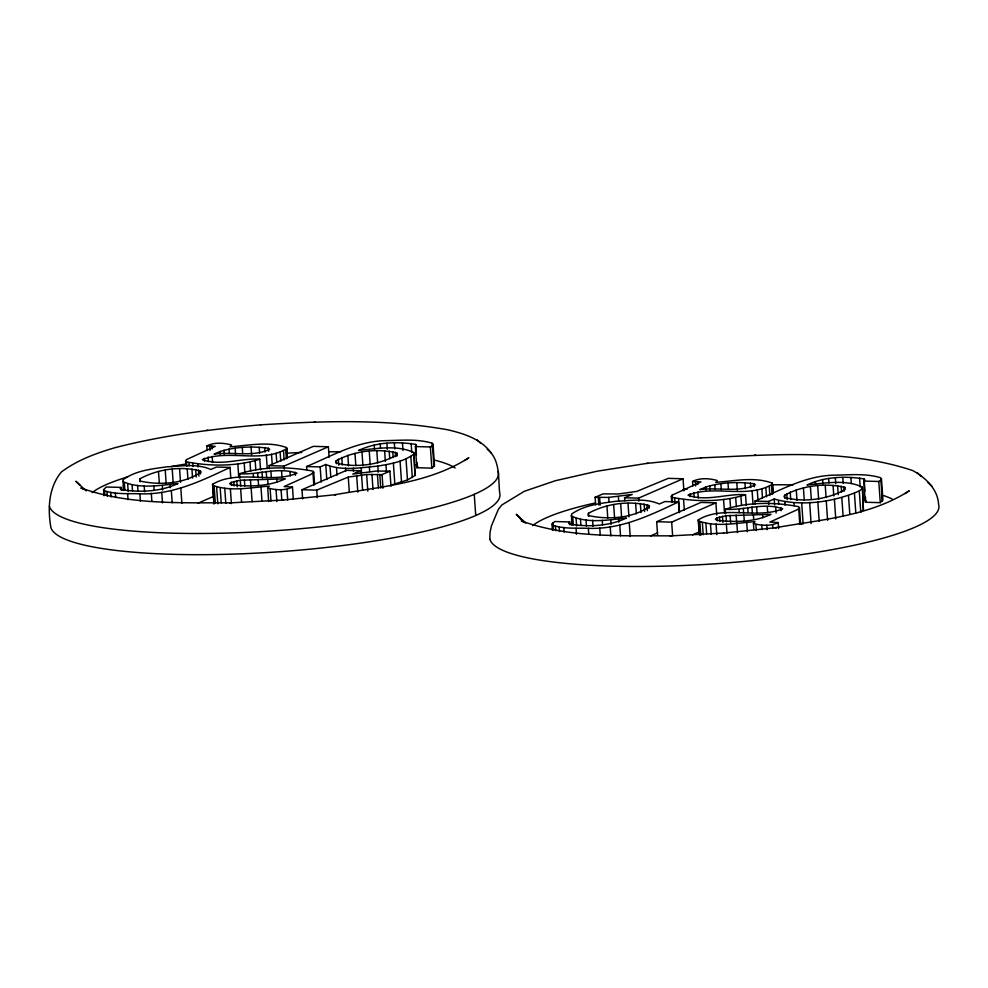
<?xml version="1.0" encoding="UTF-8"?>
<svg xmlns="http://www.w3.org/2000/svg" width="988" height="988" viewBox="0 0 988 988"><rect width="100%" height="100%" fill="white"/><g stroke="black" fill="none" stroke-linecap="round" stroke-linejoin="round"><path stroke-width="1.48" d="M487.195 449.268C500.447 459.383 498.162 478.056 499.632 492.642A225.239 41.817 -4 0 1 287.582 551.119A225.239 41.817 -4 0 1 50.882 527.543C47.609 508.61 48.585 487.306 61.417 471.955C77.422 460.038 95.972 453.294 114.954 447.7C162.662 435.399 211.617 429.113 260.622 424.84M489.85 539.374L490.011 532.47L491.431 525.937L498.372 509.289L501.867 504.967L524.344 491.283L555.404 480.711L597.172 471.202L646.782 463.409L701.085 457.852M123.278 490.468L123.117 479.637C135.776 470.51 152.152 468.868 167.219 466.793C181.594 466.175 197.328 463.397 210.839 469.485L216.446 467.04L230.056 467.41L230.797 477.994M390.408 485.269L407.488 479.995L414.972 475.5L413.972 452.566C397.151 444.674 376.589 448.663 358.582 450.442C376.267 442.155 396.731 441.327 415.713 444.427L416.417 445.353L415.368 446.551L416.85 467.732L431.842 468.127L434.51 465.459L433.028 444.279L432.077 443.192C417.047 438.635 400.807 440.438 385.308 440.636C356.977 441.266 331.943 455.814 306.552 466.558L306.762 469.584M414.972 475.5L413.972 452.566M571.706 524.986L571.546 514.155C584.204 505.029 600.593 503.386 615.648 501.311C630.035 500.694 645.769 497.915 659.28 504.004L664.875 501.558L678.484 501.929L679.225 512.513M861.919 488.85L859.276 490.925L860.758 512.105L863.401 510.03L862.4 487.096C845.592 479.192 825.017 483.181 807.023 484.96C824.696 476.685 845.16 475.846 864.142 478.945L864.846 479.872L863.796 481.07L865.278 502.25L880.283 502.657L882.939 499.977L881.457 478.797L880.518 477.71C865.476 473.166 849.235 474.956 833.736 475.166C805.405 475.784 780.384 490.332 754.993 501.077L755.203 504.102M863.401 510.03L862.4 487.096M103.999 495.729L103.579 489.678L106.235 487.01L121.24 487.405L121.45 490.431M433.942 466.707L432.46 445.526L433.028 444.279M552.44 530.26L552.008 524.208L554.676 521.528L569.668 521.936L569.878 524.961M882.37 501.225L880.888 480.057L881.457 478.797M336.266 460.68L335.574 461.952L336.253 463.014C356.001 468.114 378.651 464.928 396.583 455.221L396.88 452.998C377.206 448.095 354.149 450.936 336.266 460.68L336.488 463.705M784.707 495.198L784.015 496.47L784.694 497.532C804.43 502.633 827.092 499.446 845.012 489.739L845.308 487.516C825.635 482.613 802.589 485.454 784.707 495.198L784.917 498.224M140.024 478.735L139.728 480.958C159.426 485.466 184.398 483.91 201.021 472.017L200.342 470.943C180.606 465.854 157.944 469.041 140.024 478.735L140.234 481.761M588.465 513.266L588.156 515.489C607.855 519.984 632.826 518.428 649.462 506.535L648.783 505.473C629.035 500.373 606.385 503.559 588.465 513.266L588.675 516.292M185.905 465.373L185.583 460.828L186.312 459.679L215.199 446.378L206.838 445.946L207.159 450.479M293.312 499.113L292.473 487.01L284.112 486.578L310.652 474.573L313.727 472.116L312.85 471.115C288.953 466.509 262.919 466.373 239.516 473.746L239.837 478.291M671.729 502.41L671.309 496.359L672.038 495.21L700.924 481.909L692.563 481.465L692.884 486.01M778.618 528.592L778.198 522.541L769.837 522.096L796.377 510.104L798.724 508.795L799.453 507.647L798.576 506.646C774.678 502.028 748.657 501.892 725.241 509.277L725.563 513.822M268.662 501.595L267.711 487.973L269.279 486.121C250.816 487.479 230.488 491.95 212.741 485.355L212.556 484.318C237.738 469.177 270.959 484.071 296.968 473.277C278.332 466.571 258.448 475.092 239.516 473.746M753.869 529.556L753.436 523.504L755.005 521.639C736.542 522.998 716.214 527.481 698.467 520.874L698.281 519.836C723.463 504.695 756.685 519.602 782.694 508.808C764.07 502.102 744.174 510.623 725.241 509.277M121.24 487.405L120.19 488.603L120.894 489.529C139.876 492.642 160.34 491.802 178.025 483.527C160.019 485.293 139.444 489.295 122.636 481.391M416.85 467.732L417.899 466.534M569.668 521.936L568.619 523.134L569.323 524.06C588.317 527.16 608.769 526.32 626.454 518.045C608.447 519.824 587.885 523.813 571.076 515.909M260.536 469.794L259.795 459.198C240.862 457.864 220.979 466.385 202.342 459.679C228.364 448.885 261.573 463.78 286.755 448.638L286.569 447.601C268.835 440.994 248.494 445.477 230.031 446.835L231.6 444.983C223.757 442.834 214.273 442.056 206.838 445.946M746.261 505.325L745.52 494.729C726.588 493.383 706.704 501.904 688.068 495.21C714.089 484.416 747.299 499.311 772.48 484.169L772.295 483.132C754.56 476.525 734.22 481.008 715.757 482.366L717.325 480.501C709.483 478.365 700.01 477.575 692.563 481.465M306.552 466.558L320.161 466.916L325.756 464.484C342.046 471.177 360.719 467.608 377.799 466.126C390.05 463.94 403.302 461.989 413.49 454.319M231.365 482.354L229.636 483.638L230.933 484.7C248.951 486.849 268.538 486.714 285.273 478.81L240.294 480.23L231.365 482.354L231.575 485.38M717.09 517.873L715.361 519.169L716.658 520.231C734.677 522.38 754.264 522.244 770.998 514.328L726.019 515.748L717.09 517.873L717.3 520.898M415.368 446.551L430.36 446.959L432.46 445.526M863.796 481.07L878.801 481.477L880.888 480.057M464.595 460.531L468.831 457.765C429.125 483.342 380.01 486.676 334.623 494.766L336.068 494.63L283.013 500.064M905.057 493.543L909.281 490.777C869.588 516.354 820.46 519.688 775.074 527.777L776.519 527.641L723.475 533.075M754.993 501.077L768.59 501.447L774.197 499.002C801.046 506.807 833.736 502.213 859.276 490.925M220.065 451.528L214.038 454.147C232.266 451.454 252.644 457.395 269.675 449.318L268.378 448.256C252.422 446.057 235.502 446.687 220.065 451.528L220.275 454.554M230.056 467.41C201.663 480.823 172.159 495.087 139.913 493.802C128.168 493.345 115.831 494.593 104.53 490.764L103.579 489.678M269.341 468.67L269.131 465.644L313.381 446.354L328.374 446.761L329.115 457.345M198.082 503.164L213.408 496.482M269.131 465.644L284.136 466.04L328.374 446.761M267.711 487.973C275.553 490.122 285.038 490.9 292.473 487.01M302.624 498.804L301.995 489.727L346.442 470.35L360.459 470.733L360.669 473.758M360.459 470.733L352.778 474.079L376.329 471.066L389.927 471.165L390.989 486.281M301.995 489.727L316.74 490.122L348.258 477.081L366.659 474.499L382.047 474.598L389.927 471.165M595.641 504.88L595.109 497.322L602.989 493.889L618.389 493.975L636.778 491.406L668.296 478.353L683.041 478.76L683.894 490.851M624.787 500.78L624.577 497.754L632.258 494.408L608.719 497.409L595.109 497.322M624.577 497.754L638.594 498.125L683.041 478.76M705.79 487.047L699.763 489.678C717.992 486.973 738.369 492.913 755.4 484.836L754.103 483.787C738.147 481.576 721.228 482.218 705.79 487.047L706 490.073M678.484 501.929C650.092 515.353 620.6 529.605 588.354 528.321C576.597 527.876 564.272 529.123 552.959 525.295L552.008 524.208M657.613 535.335L656.662 521.726L700.9 502.435L715.905 502.843L716.745 514.946M656.662 521.726L671.667 522.121L715.905 502.843M650.697 535.866L657.662 532.828M692.502 534.866L699.405 531.853M753.436 523.504C761.279 525.653 770.764 526.431 778.198 522.541M185.583 460.828L186.46 461.841C210.358 466.447 236.391 466.583 259.795 459.198M671.309 496.359L672.186 497.359C696.083 501.978 722.117 502.114 745.52 494.729M206.331 430.398L207.776 430.262M646.782 463.409L648.227 463.261M260.424 424.852C323.039 420.95 386.493 418.69 448.515 429.928C464.829 433.967 480.983 438.944 491.357 453.171M700.875 457.864C771.27 455.048 844.814 447.959 912.789 470.584C925.373 477.426 937.884 489.159 938.6 504.473A225.202 41.817 -4 0 1 726.588 562.938A225.202 41.817 -4 0 1 489.925 539.362M229.599 502.904L283.223 500.052M723.673 533.051L670.049 535.916L671.111 535.866C621.094 535.533 569.088 538.201 521.306 520.935L525.777 523.035L516.292 514.266L521.8 520.268M314.246 421.975L315.308 421.925M754.696 454.986L755.758 454.937M230.661 502.855C180.643 502.522 128.638 505.189 80.843 487.936L84.202 489.505M799.292 523.875L803.158 523.887L801.676 502.707M863.339 499.632L866.328 501.052M414.911 465.113L417.195 465.607L416.985 462.582M86.203 490.888L75.841 481.255L80.016 485.157M917.259 472.672L921.248 476.401M927.646 482.28L931.82 486.182M476.809 439.66L480.786 443.402M881.778 495.865L881.988 498.891M878.801 481.477L880.283 502.657M864.142 478.945L864.994 491.048M865.414 497.1L865.624 500.126M859.585 477.957L860.215 487.035M854.447 493.345L855.818 513.007M850.903 477.439L851.323 483.49M848.494 495.63L849.766 513.772M843.764 486.676L844.073 491.221M842.764 477.389L843.196 483.441M841.196 486.047L841.615 492.098M841.813 497.606L843.085 515.761M837.626 485.614L838.256 494.679M835.354 477.723L835.774 483.774M834.391 499.286L835.762 518.947M833.045 485.367L833.786 495.964M828.636 478.414L828.957 482.959M825.227 485.367L826.079 497.47M826.24 500.657L827.611 520.318M822.634 479.476L822.942 484.021M817.694 485.8L818.644 499.409M817.829 501.694L819.2 521.355M815.384 481.588L815.594 484.614M810.419 486.652L811.259 498.755M809.641 502.386L811.123 523.554M803.405 487.936L804.257 500.039M799.453 507.647L800.613 524.282M798.724 508.795L799.774 523.924M796.254 489.801L796.995 500.385M793.944 502.682L794.154 505.708M790.215 492.012L790.746 499.582M786.769 493.716L787.201 499.767M784.917 502.139L785.127 505.164M780.915 507.721L781.125 510.734M778.482 501.077L778.692 504.102M775.679 506.98L776.111 513.031M774.197 499.002L774.617 505.053M772.48 484.169L773.122 493.247M772.295 483.132L773.036 493.716M771.467 485.281L772.097 494.358M772.678 524.949L772.888 527.975M769.244 486.479L769.887 495.556M768.59 501.447L768.8 504.473M765.848 487.739L766.49 496.816M767.268 506.548L767.688 512.599M766.812 525.073L767.12 529.617M761.847 488.813L762.489 497.89M762.575 514.785L762.785 517.811M761.76 524.999L762.081 529.531M757.253 489.727L757.981 500.311M756.61 506.622L757.03 512.673M754.103 483.787L754.313 486.812M755.869 524.517L756.302 530.568M752.041 490.456L752.992 504.065M753.387 514.921L753.708 519.453M750.398 483.033L750.719 487.578M751.942 506.955L752.362 513.007M747.718 507.486L748.04 512.019M744.903 482.675L745.335 488.714M746.73 522.714L747.36 531.791M743.878 514.933L744.297 520.985M743.322 508.363L743.643 512.908M740.914 496.359L741.543 505.436M739.012 509.647L739.222 512.673M736.789 482.663L737.32 490.221M735.714 497.693L736.356 506.77M736.875 523.554L737.505 532.631M736.146 515.044L736.678 522.603M729.934 498.718L730.564 507.795M727.995 483.058L728.428 489.109M730.12 515.341L730.651 522.911M726.019 515.748L726.452 521.8M726.353 524.035L726.983 533.112M723.562 499.434L724.513 513.044M720.87 483.675L721.289 489.727M722.487 516.316L722.907 522.368M719.511 517.02L719.832 521.553M714.781 484.552L715.102 489.085M716.065 524.011L716.806 534.607M709.755 485.676L710.076 490.209M710.471 523.751L711.212 534.347M705.914 523.307L706.655 533.891M702.369 522.664L703.221 534.767M697.652 481.489L697.861 484.515M697.886 491.95L698.306 498.001M699.862 521.837L700.813 535.459M698.467 520.874L699.418 534.496M698.281 519.836L699.343 534.965M695.379 481.465L695.7 485.997M693.872 492.518L694.181 497.05M690.019 493.728L690.229 496.754M683.573 499.496L684.314 510.08M678.571 498.928L679.522 512.537M674.681 498.224L675.002 502.756M672.038 495.21L672.507 501.904M671.667 522.121L672.618 535.743M648.783 505.473L648.993 508.499M646.93 504.609L647.35 510.66M644.127 503.966L644.658 511.525M640.36 503.51L640.99 512.587M638.594 498.125L638.804 501.151M635.63 503.275L636.371 513.859M627.998 503.275L628.948 516.897M629.257 522.813L630.208 536.435M620.674 503.719L621.625 517.341M618.365 496.556L618.673 501.089M619.785 525.246L620.526 535.829M618.611 519.206L618.821 522.232M613.647 504.596L614.598 518.218M610.732 519.96L611.053 524.505M608.719 497.409L609.028 501.953M610.214 526.814L610.843 535.891M606.941 505.918L607.781 518.021M602.26 520.318L602.581 524.85M599.654 497.544L600.185 505.103M598.296 497.483L598.827 505.053M599.741 527.839L600.259 535.41M592.602 520.244L593.022 526.295M588.354 528.321L588.774 534.372M586.02 519.923L586.44 525.974M580.512 519.33L580.932 525.381M576.103 518.465L576.621 526.024M576.066 528.247L576.486 534.298M572.768 517.341L573.299 524.9M572.077 521.726L572.287 524.751M563.815 527.543L564.136 532.087M559.134 526.962L559.455 531.495M555.429 526.209L555.75 530.741M552.959 525.295L553.28 529.827M552.588 522.948L552.798 525.974M474.252 494.321L475.734 515.489M432.077 443.192L432.398 447.725M430.36 446.959L431.842 468.127M415.713 444.427L416.454 455.011M411.144 443.439L411.774 452.516M410.835 456.407L412.317 477.587M406.006 458.827L407.488 479.995M402.462 442.92L402.993 450.479M400.066 461.1L401.536 482.28M396.88 452.998L397.09 456.024M395.324 452.158L395.645 456.703M394.336 442.871L394.755 448.923M392.767 451.528L393.187 457.58M393.372 463.088L394.854 484.256M389.198 451.084L389.717 458.654M386.913 443.204L387.333 449.256M385.95 464.755L386.481 472.326M384.616 450.849L385.357 461.433M380.195 443.896L380.516 448.429M382.047 474.598L382.998 488.208M379.8 474.462L380.751 488.072M376.799 450.849L377.651 462.952M377.799 466.126L378.219 472.178M377.416 474.376L378.367 487.986M374.193 444.958L374.514 449.503M371.945 474.339L372.995 489.455M369.253 451.281L370.204 464.891M369.389 467.176L369.71 471.708M366.659 474.499L367.82 491.147M361.979 452.134L362.929 465.743M361.2 467.855L361.522 472.4M361.559 474.895L362.621 490.023M356.656 475.5L357.817 492.135M354.976 453.418L355.816 465.509M353.247 468.189L353.457 471.214M347.825 455.283L348.554 465.867M348.258 477.081L349.32 492.209M345.516 468.164L345.726 471.19M341.786 457.493L342.305 465.064M338.341 459.185L338.761 465.237M336.488 467.62L337.007 475.179M330.054 466.558L330.795 477.142M325.756 464.484L326.818 479.6M320.161 466.916L321.211 482.045M316.74 490.122L317.272 497.693M313.727 472.116L314.579 484.219M312.998 473.277L313.838 485.38M295.19 472.19L295.4 475.216M289.953 471.449L290.274 475.981M286.755 448.638L287.385 457.716M286.569 447.601L287.31 458.197M285.742 449.762L286.372 458.827M286.952 489.418L287.693 500.002M283.519 450.948L284.149 460.025M284.136 466.04L284.346 469.065M281.543 471.017L281.963 477.068M280.123 452.208L280.765 461.285M281.086 489.542L281.827 500.138M276.121 453.294L276.764 462.372M276.85 479.254L277.06 482.28M276.035 489.468L276.887 501.571M271.515 454.196L272.256 464.78M270.885 471.103L271.305 477.155M268.378 448.256L268.588 451.281M270.144 488.998L270.996 501.089M266.315 454.925L267.266 468.534M267.662 479.39L267.983 483.922M264.673 447.502L264.994 452.047M266.217 471.437L266.637 477.476M261.993 471.955L262.425 478.007M259.177 447.144L259.609 453.196M261.005 487.183L261.956 500.805M258.14 479.402L258.572 485.454M257.596 472.844L257.917 477.377M255.188 460.84L255.818 469.918M253.286 474.117L253.496 477.142M251.063 447.132L251.594 454.702M249.989 462.162L250.631 471.239M251.15 488.035L252.101 501.645M250.421 479.513L250.952 487.084M244.209 463.187L244.839 472.264M242.27 447.527L242.702 453.578M244.394 479.822L244.814 485.874M240.294 480.23L240.726 486.281M240.627 488.504L241.578 502.126M237.824 463.903L238.787 477.513M235.144 448.157L235.564 454.208M236.762 480.786L237.182 486.837M233.786 481.489L234.107 486.034M229.055 449.021L229.377 453.566M230.34 488.492L231.402 503.608M224.029 450.145L224.35 454.69M224.745 488.233L225.807 503.349M220.188 487.776L221.238 502.904M216.644 487.146L217.805 503.781M211.926 445.971L212.136 448.984M212.161 456.419L212.581 462.47M214.137 486.306L215.298 502.954M212.741 485.355L214.013 503.497M212.556 484.318L213.927 503.979M209.654 445.934L209.975 450.466M208.147 456.987L208.456 461.52M204.294 458.21L204.504 461.235M200.342 470.943L200.552 473.968M198.502 470.09L198.921 476.142M197.847 463.965L198.057 466.991M195.686 469.436L196.217 477.006M192.845 463.397L193.055 466.422M191.919 468.991L192.561 478.069M188.955 462.693L189.165 465.719M187.201 468.744L187.942 479.341M186.46 461.841L186.781 466.373M179.569 468.757L180.52 482.366M180.829 488.294L181.878 503.423M172.233 469.201L173.184 482.811M171.344 490.715L172.196 502.818M170.171 484.688L170.393 487.714M165.218 470.078L166.169 483.688M162.304 485.441L162.625 489.986M161.773 492.296L162.514 502.88M158.5 471.4L159.352 483.49M153.819 485.787L154.14 490.332M151.3 493.321L151.831 500.879M144.174 485.726L144.594 491.777M139.913 493.802L140.444 501.361M137.579 485.392L137.999 491.444M132.083 484.799L132.503 490.851M127.662 483.947L128.193 491.505M127.625 493.728L128.045 499.78M124.34 482.811L124.871 490.381M123.648 487.195L123.858 490.221M115.374 493.024L115.695 497.569M110.705 492.432L111.027 496.976M106.988 491.678L107.309 496.223M104.53 490.764L104.839 495.309M498.15 471.474A225.239 41.817 -4 0 1 286.1 529.939A225.239 41.817 -4 0 1 49.4 506.362M92.193 492.629A187.695 34.852 -4 0 1 127.662 476.932M171.393 466.571A187.695 34.852 -4 0 1 185.905 464.002M286.458 453.208A187.695 34.852 -4 0 1 301.748 452.479M329.597 451.8A187.695 34.852 -4 0 1 340.465 451.775M434.016 460.025A187.695 34.852 -4 0 1 455.147 467.979M532.643 525.641A187.695 34.852 -4 0 1 594.517 503.139M682.671 489.616A187.695 34.852 -4 0 1 687.228 489.184M773.184 484.787A187.695 34.852 -4 0 1 792.981 484.91M883.741 495.643A187.695 34.852 -4 0 1 892.176 499.039"/></g></svg>
